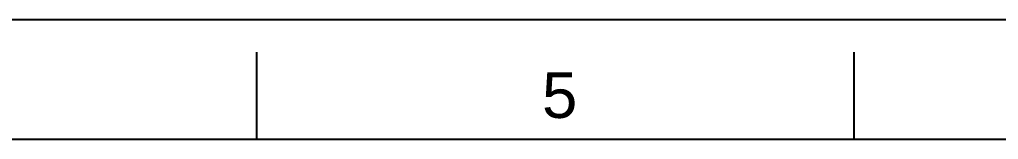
# Model space of a CAD drawing. Extents: x 9631 to 10472, y -18721 to -18126.
# Drawn here: x 10011.7 to 10175.9, y -18146 to -18125.9 of the extents above; entities that cross this region are included whole.
import ezdxf

# ---------------------------------------------------------------- set-up
doc = ezdxf.new("R2010")
doc.units = 0
doc.header["$MEASUREMENT"] = 0
doc.layers.add('FORM', color=7, linetype='CONTINUOUS')
doc.styles.get("Standard").update_dxf_attribs({"font": 'arial.ttf'})

msp = doc.modelspace()

# ---------------------------------------------------------------- linework, layer by layer
at = {"layer": 'FORM', "color": 7, "linetype": 'Continuous'}
for p, q in [((9631.02, -18125.94), (10472.02, -18125.94)), ((10051.52, -18145.97), (10051.52, -18131.41)), ((10151.64, -18145.97), (10151.64, -18131.41)), ((10451.99, -18145.97), (9651.04, -18145.97))]:
    msp.add_line(p, q, dxfattribs=at)

# ---------------------------------------------------------------- texts
at = {"layer": 'FORM', "color": 7, "linetype": 'Continuous', "insert": (10102.28, -18138.62), "char_height": 7.63, "attachment_point": 5}
msp.add_mtext_dynamic_manual_height_columns('5', width=50.0595, gutter_width=12.51, heights=[0], dxfattribs=at)

doc.saveas('drawing.dxf')
